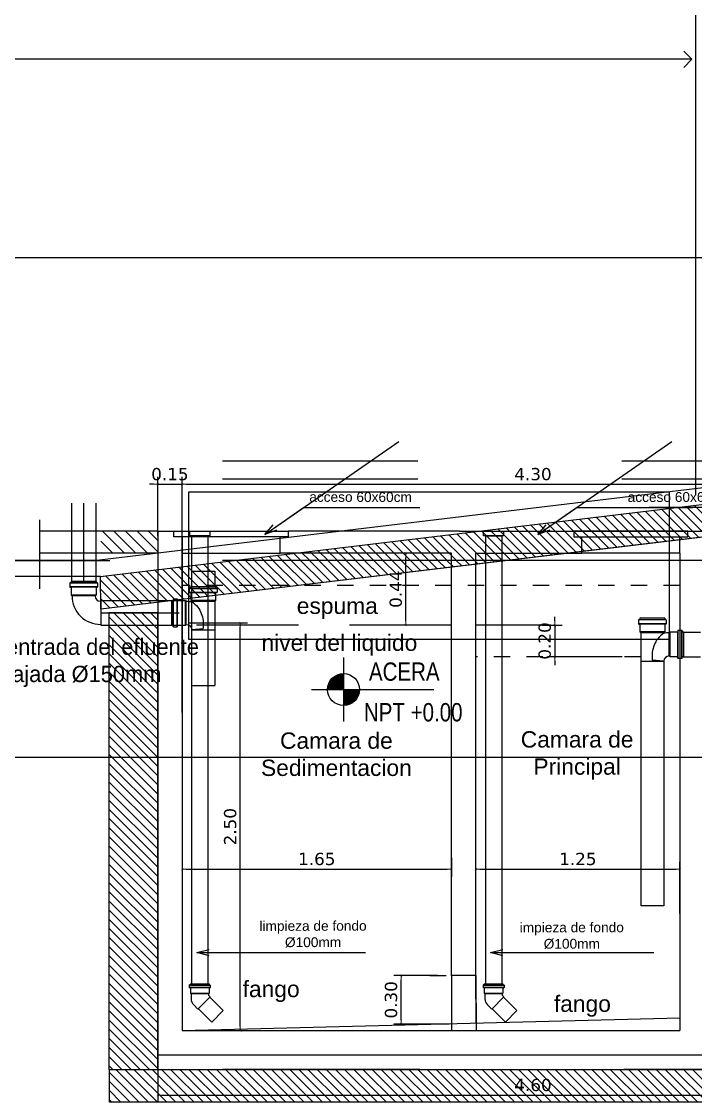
# Model space of a CAD drawing. Header units: metres. Extents: x 126 to 596, y -539 to -70.
# Drawn here: x 336.62 to 340.75, y -400.39 to -393.79 of the extents above; entities that cross this region are included whole.
import ezdxf
from ezdxf import colors
from ezdxf.entities.mleader import LeaderData, LeaderLine
from ezdxf.enums import TextEntityAlignment as Align
from ezdxf.math import Vec2, Vec3

# ---------------------------------------------------------------- set-up
doc = ezdxf.new("R2010")
doc.units = ezdxf.units.M
doc.header["$LTSCALE"] = 10
for name, pattern in [('CONTINUA', [0]), ('HIDDEN', [0.375, 0.25, -0.125]), ('HIDDEN2', [4.7625, 3.175, -1.5875])]:
    doc.linetypes.add(name, pattern=pattern)
for name, color, linetype in [('-SAN 01', 1, 'Continuous'), ('-SAN 02', 2, 'Continuous'), ('-SAN accesorios', 1, 'Continuous'), ('-SAN DC', 2, 'Continuous'), ('-SAN DC Accesorios', 1, 'Continuous'), ('-SAN DC caños', 10, 'Continuous'), ('-SAN DC Tx', 2, 'Continuous'), ('-SAN DP 2', 40, 'Continuous'), ('-SAN DP Accesorios', 1, 'Continuous'), ('-SAN DP Tx', 2, 'Continuous'), ('3', 3, 'Continuous'), ('A- Hatch Hormigon', 255, 'Continuous'), ('A-Pisos', 1, 'Continuous'), ('A-Referencias', 2, 'Continuous'), ('CT-75-NIVEL', 1, 'Continuous'), ('Dr Ejes en bloque', 4, 'Continuous'), ('Mamposteria', 6, 'Continuous'), ('PISO', 251, 'Continuous'), ('Proyeccion', 1, 'HIDDEN'), ('TigreCad', 2, 'Continuous')]:
    doc.layers.add(name, color=color, linetype=linetype)
doc.layers.add('-SAN AC acotar', color=1, linetype='CONTINUA', lineweight=5)
doc.styles.add('1-100', font='arial.ttf', dxfattribs={"height": 0.15})
doc.styles.add('Arial', font='arial.ttf')
doc.styles.add('ROMANS', font='arial.ttf', dxfattribs={"width": 1.02, "height": 1.2})
doc.styles.add('Verdana', font='verdana.ttf')
doc.dimstyles.new('ST-COTA-25', dxfattribs={"dimscale": 0.25, "dimtxt": 0.3, "dimasz": 0.1, "dimexe": 0.18, "dimexo": 0.0625, "dimgap": 0.09, "dimtad": 1, "dimzin": 1, "dimdsep": 46, "dimtxsty": 'Verdana', "dimblk1": 'COTA_N', "dimblk2": 'COTA_N', "dimsah": 1, "dimcen": 0.09, "dimclrd": 8, "dimclre": 8, "dimclrt": 7, "dimadec": 0, "dimazin": 0, "dimtfac": 1, "dimtix": 1, "dimtmove": 0, "dimatfit": 3, "dimldrblk": 'COTA_N', "dimfxl": 0.18, "dimtolj": 1, "dimtzin": 0, "dimarcsym": 0})
doc.dimstyles.get("Standard").update_dxf_attribs({"dimtxt": 0.2, "dimasz": 0.2, "dimexe": 0.18, "dimexo": 0.0625, "dimgap": 0.05, "dimtad": 1, "dimjust": 2, "dimzin": 0, "dimdsep": 46, "dimtxsty": 'Standard', "dimblk": 'OPEN90', "dimcen": 0.12, "dimse1": 1, "dimse2": 1, "dimsd1": 1, "dimadec": 0, "dimazin": 0, "dimtfac": 1, "dimtofl": 0, "dimtmove": 0, "dimatfit": 0, "dimldrblk": 'OPEN90', "dimfxl": 1, "dimtolj": 1, "dimtzin": 0, "dimarcsym": 0})

# ---------------------------------------------------------------- blocks, each defined once
blk = doc.blocks.new('niveles')
at = {"layer": 'PISO', "color": 41, "linetype": 'HIDDEN', "true_color": 0xf4ee51}
blk.add_line((572.152, -297.6036), (533.4553, -297.6036), dxfattribs=at)
at = {"layer": 'PISO', "linetype": 'HIDDEN'}
for p, q in [((572.152, -297.7136), (533.4553, -297.7136)), ((572.1651, -298.2136), (533.4553, -298.2136)), ((572.1651, -301.3336), (533.4553, -301.3336))]:
    blk.add_line(p, q, dxfattribs=at)
blk = doc.blocks.new('DDA')
at = {"layer": 'A- Hatch Hormigon', "transparency": 33554687}
h = blk.add_hatch(dxfattribs=at)
h.set_pattern_fill('ANSI31', color=256, scale=0.0125, angle=-90)
h.set_pattern_definition([(315, (0, 26.88116), (0.0280633004, 0.0280633004), [])])
h.paths.add_polyline_path([(339.585, -350.214), (337.9064, -350.214), (337.1002, -350.3106), (337.1017, -350.5119)])
h.paths.add_polyline_path([(341.2454, -350.0148), (341.2456, -349.8136), (337.9094, -350.2136), (339.588, -350.2136)])
at = {"color": 5}
for p, q in [((341.2454, -350.0148, -0.002), (337.1017, -350.5119, -0.35)), ((334.4756, -350.2137), (337.1565, -350.2137))]:
    blk.add_line(p, q, dxfattribs=at)
at = {"color": 1}
blk.add_lwpolyline([(340.7453, -346.4036), (340.7453, -349.8133)], dxfattribs=at)
at = {"color": 5}
blk.add_lwpolyline([(341.2456, -349.8133), (341.2454, -350.0148), (337.1017, -350.5119), (337.1002, -350.3106), (341.2456, -349.8136)], dxfattribs=at)
at = {"layer": '3'}
blk.add_line((341.2456, -349.7137), (337.0778, -350.2137, -0.35), dxfattribs=at)
blk = doc.blocks.new('NIVELpl')
for p, q in [((0, 0.2609), (0, -0.2609)), ((-0.2609, 0), (0.7379, 0))]:
    blk.add_line(p, q)
at = {"const_width": 0.1304}
for points in [[(0, 0.0652, 0.414214), (-0.0652, 0, 1)], [(0, -0.0652, 0.414214), (0.0652, 0, 1)]]:
    blk.add_lwpolyline(points, format="xyb", dxfattribs=at)
blk.add_circle((0, 0), 0.1304)
at = {"style": 'ROMANS', "width": 0.8}
for tag, p in [('NIVEL', (0.7241, 0.0719)), ('DESCR', (0.7241, -0.2604))]:
    blk.add_attdef(tag, text='', height=0.15, dxfattribs=at).set_placement(p, align=Align.RIGHT)
blk = doc.blocks.new('H')
at = {"layer": 'A- Hatch Hormigon', "transparency": 33554687}
h = blk.add_hatch(dxfattribs=at)
h.set_pattern_fill('ANSI31', color=1, scale=0.0125, angle=-90)
h.set_pattern_definition([(315, (-66.36805, 387.2899), (0.0280633004, 0.0280633004), [])])
h.paths.add_polyline_path([(270.8821, -10.126), (270.7821, -10.126), (270.7821, -12.9249), (271.0821, -12.9249), (271.0821, -10.126)])
h = blk.add_hatch(dxfattribs=at)
h.set_pattern_fill('ANSI31', color=1, scale=0.0125, angle=-90)
h.set_pattern_definition([(315, (-66.36805, 367.439185), (0.0280633004, 0.0280633004), [])])
h.paths.add_polyline_path([(271.0821, -12.9249), (270.7861, -12.9249), (270.7861, -13.1258), (271.0821, -13.1258)])
h.paths.add_polyline_path([(304.265, -12.9249), (271.0821, -12.9249), (271.0821, -13.1258), (276.4612, -13.1258), (276.4605, -15.9258), (286.4612, -15.9258), (286.4612, -13.1249), (304.265, -13.1249)])
h.paths.add_polyline_path([(280.7611, -12.9259), (281.3934, -12.9259), (281.3934, -12.9639), (280.7268, -12.9639), (280.7268, -12.9259)], flags=16)
h.paths.add_polyline_path([(276.6605, -13.1258), (281.3609, -13.1258), (281.3609, -15.7258), (276.6605, -15.7258)], flags=16)
h.paths.add_polyline_path([(281.5267, -12.9639), (281.5267, -12.9259), (282.1607, -12.9259), (282.1607, -12.9258), (282.1932, -12.9258), (282.1932, -12.9639)], flags=16)
h.paths.add_polyline_path([(281.5609, -13.1266), (286.2612, -13.1266), (286.2612, -15.7258), (281.5609, -15.7258)], flags=16)
h.paths.add_polyline_path([(277.8259, -14.7731), (280.531, -14.7731), (280.531, -13.9196), (277.8259, -13.9196)], flags=8)
at = {"color": 5}
for p, q in [((268.1089, -9.8052), (270.7321, -9.8023, 0)), ((270.7321, -9.9019, 0), (268.1347, -9.9019, 0))]:
    blk.add_line(p, q, dxfattribs=at)
at = {"color": 5, "elevation": 0}
blk.add_lwpolyline([(270.8821, -10.126), (270.7821, -10.126), (270.7821, -12.9249), (271.0821, -12.9249), (271.0821, -10.126), (270.8821, -10.126)], dxfattribs=at)
at = {"color": 5}
blk.add_lwpolyline([(270.7861, -12.9249), (304.265, -12.9249), (304.265, -13.1249), (286.4612, -13.1249), (286.4612, -15.9258), (276.4605, -15.9258), (276.4612, -13.1258), (270.7861, -13.1258), (270.7861, -12.9249)], dxfattribs=at)
at = {"layer": 'Proyeccion'}
blk.add_line((274.6786, -9.8052), (271.1724, -9.8052), dxfattribs=at)
blk = doc.blocks.new('_Open90')
at = {"color": 0, "linetype": 'ByBlock', "lineweight": -2}
for p, q in [((0, 0), (-1, 0)), ((-0.5, 0.5), (0, 0)), ((0, 0), (-0.5, -0.5))]:
    blk.add_line(p, q, dxfattribs=at)
blk = doc.blocks.new('COTA_N')
for p, q in [((-1, 0), (0, 0)), ((0, 0.5), (0, -0.5))]:
    blk.add_line(p, q)
at = {"color": 3, "const_width": 0.065}
blk.add_lwpolyline([(0.14, 0.14), (0.28, 0.28), (0, 0), (-0.14, -0.14), (-0.28, -0.28)], dxfattribs=at)
blk = doc.blocks.new('*D1063')
at = {"layer": '-SAN AC acotar', "color": 8, "lineweight": -2, "transparency": 16777216}
for p, q in [((460.4791, -10.2374), (460.4791, -10.4956)), ((462.129, -10.3816), (462.129, -10.4956)), ((460.5041, -10.4506), (462.104, -10.4506))]:
    blk.add_line(p, q, dxfattribs=at)
at = {"layer": 'Defpoints', "color": 0, "transparency": 16777216}
for p in [(460.4791, -10.2217), (462.129, -10.366), (462.129, -10.4506)]:
    blk.add_point(p, dxfattribs=at)
at = {"layer": '-SAN AC acotar', "color": 8, "lineweight": -2, "transparency": 16777216, "xscale": 0.025, "yscale": 0.025, "zscale": 0.025, "rotation": 180}
blk.add_blockref('COTA_N', (460.4791, -10.4506), dxfattribs=at)
at = {"layer": '-SAN AC acotar', "color": 8, "lineweight": -2, "transparency": 16777216, "xscale": 0.025, "yscale": 0.025, "zscale": 0.025}
blk.add_blockref('COTA_N', (462.129, -10.4506), dxfattribs=at)
at = {"layer": '-SAN AC acotar', "transparency": 16777216, "insert": (461.304, -10.3891), "char_height": 0.075, "attachment_point": 5, "style": 'Verdana'}
blk.add_mtext('\\A1;1.65', dxfattribs=at)
blk = doc.blocks.new('ter75p')
at = {"layer": '-SAN accesorios'}
for p, q in [((-45.5, 80.2), (-45.5, 67.8)), ((-44.5, 81.2), (-41.7, 81.2)), ((44.5, 80.2), (-44.5, 80.2)), ((40.7, 86), (-40.7, 86)), ((-40.7, 86), (-40.7, 82.2)), ((40.7, 81.2), (-40.7, 81.2)), ((40.7, 86), (40.7, 82.2)), ((44.5, 81.2), (41.7, 81.2)), ((45.5, 80.2), (45.5, 67.8)), ((44.5, 67.8), (-44.5, 67.8)), ((-44.5, 66.8), (-41.7, 66.8)), ((40.7, 66.8), (-40.7, 66.8)), ((-40.7, 65.8), (-40.7, 41.1)), ((40.7, 41.1), (-40.7, 41.1)), ((-40.7, 41.1), (-37.8, 38.2)), ((37.7, 38.2), (-37.8, 38.2)), ((-37.8, 38.2), (-37.8, -56)), ((40.7, 41.1), (37.7, 38.2)), ((37.7, 38.2), (37.7, 37)), ((40.7, 65.8), (40.7, 41.1)), ((44.5, 66.8), (41.7, 66.8)), ((58.1, 40.7), (55.2, 37.7)), ((55.2, -37.8), (55.2, 37.7)), ((58.1, -40.7), (58.1, 40.7)), ((82.7, 40.7), (58.1, 40.7)), ((83.7, 44.5), (83.7, 41.7)), ((83.7, -40.7), (83.7, 40.7)), ((97.2, 45.5), (84.7, 45.5)), ((84.7, -44.5), (84.7, 44.5)), ((97.2, -44.5), (97.2, 44.5)), ((98.2, 44.5), (98.2, 41.7)), ((98.2, -40.7), (98.2, 40.7)), ((103, 40.7), (99.2, 40.7)), ((103, -40.7), (103, 40.7)), ((0, -25.4), (0, -51.8)), ((37.7, -56), (-37.8, -56)), ((37.7, -54.8), (0, -51.8)), ((37.7, -54.8), (37.7, -56)), ((55.2, -37.8), (54.8, -37.8)), ((58.1, -40.7), (55.2, -37.8)), ((82.7, -40.7), (58.1, -40.7)), ((83.7, -44.5), (83.7, -41.7)), ((97.2, -45.5), (84.7, -45.5)), ((98.2, -44.5), (98.2, -41.7)), ((103, -40.7), (99.2, -40.7))]:
    blk.add_line(p, q, dxfattribs=at)
blk.add_lwpolyline([(37.7, 37, 0.083738), (17.7, 18.7, 0.124028), (0, -25.4)], format="xyb", dxfattribs=at)
for centre, radius, start, end in [((-44.5, 80.2), 1, 90, 180), ((-41.7, 82.2), 1, 270, 0), ((41.7, 82.2), 1, 180, 270), ((44.5, 80.2), 1, 0, 90), ((-44.5, 67.8), 1, 180, 270), ((-41.7, 65.8), 1, 0, 90), ((55.2, -164.9), 202.7, 90, 94.9334), ((41.7, 65.8), 1, 90, 180), ((44.5, 67.8), 1, 270, 0), ((82.7, 41.7), 1, 270, 0), ((84.7, 44.5), 1, 90, 180), ((97.2, 44.5), 1, 0, 90), ((99.2, 41.7), 1, 180, 270), ((54.8, -54.8), 17, 90, 180), ((82.7, -41.7), 1, 0, 90), ((84.7, -44.5), 1, 180, 270), ((97.2, -44.5), 1, 270, 0), ((99.2, -41.7), 1, 90, 180)]:
    blk.add_arc(centre, radius, start, end, dxfattribs=at)
blk = doc.blocks.new('*D1064')
at = {"layer": '-SAN AC acotar', "color": 8, "lineweight": -2, "transparency": 16777216}
for p, q in [((460.3291, -11.5212), (460.3291, -11.8813)), ((464.9291, -11.6056), (464.9291, -11.8813)), ((460.3541, -11.8363), (464.9041, -11.8363))]:
    blk.add_line(p, q, dxfattribs=at)
at = {"layer": 'Defpoints', "color": 0, "transparency": 16777216}
for p in [(460.3291, -11.5056), (464.9291, -11.59), (464.9291, -11.8363)]:
    blk.add_point(p, dxfattribs=at)
at = {"layer": '-SAN AC acotar', "color": 8, "lineweight": -2, "transparency": 16777216, "xscale": 0.025, "yscale": 0.025, "zscale": 0.025, "rotation": 180}
blk.add_blockref('COTA_N', (460.3291, -11.8363), dxfattribs=at)
at = {"layer": '-SAN AC acotar', "color": 8, "lineweight": -2, "transparency": 16777216, "xscale": 0.025, "yscale": 0.025, "zscale": 0.025}
blk.add_blockref('COTA_N', (464.9291, -11.8363), dxfattribs=at)
at = {"layer": '-SAN AC acotar', "transparency": 16777216, "insert": (462.6291, -11.7748), "char_height": 0.075, "attachment_point": 5, "style": 'Verdana'}
blk.add_mtext('\\A1;4.60', dxfattribs=at)
blk = doc.blocks.new('*D1065')
at = {"layer": '-SAN AC acotar', "color": 8, "lineweight": -2, "transparency": 16777216}
for p, q in [((460.521, -8.9412), (460.8803, -8.9412)), ((460.8353, -11.415), (460.8353, -8.9662)), ((460.6383, -11.44), (460.8803, -11.44))]:
    blk.add_line(p, q, dxfattribs=at)
at = {"layer": 'Defpoints', "color": 0, "transparency": 16777216}
for p in [(460.5054, -8.9412), (460.8353, -8.9412), (460.6227, -11.44)]:
    blk.add_point(p, dxfattribs=at)
at = {"layer": '-SAN AC acotar', "color": 8, "lineweight": -2, "transparency": 16777216, "xscale": 0.025, "yscale": 0.025, "zscale": 0.025}
for p, rotation in [((460.8353, -8.9412), 90), ((460.8353, -11.44), 270)]:
    blk.add_blockref('COTA_N', p, dxfattribs=dict(at, rotation=rotation))
at = {"layer": '-SAN AC acotar', "transparency": 16777216, "insert": (460.7737, -10.1906), "char_height": 0.075, "attachment_point": 5, "rotation": 90, "style": 'Verdana'}
blk.add_mtext('\\A1;2.50', dxfattribs=at)
blk = doc.blocks.new('*D1067')
at = {"layer": '-SAN AC acotar', "color": 8, "lineweight": -2, "transparency": 16777216}
for p, q in [((462.2791, -10.682), (462.2791, -10.4056)), ((463.5291, -10.722), (463.5291, -10.4056)), ((462.3041, -10.4506), (463.5041, -10.4506))]:
    blk.add_line(p, q, dxfattribs=at)
at = {"layer": 'Defpoints', "color": 0, "transparency": 16777216}
for p in [(463.5291, -10.4506), (462.2791, -10.6976), (463.5291, -10.7376)]:
    blk.add_point(p, dxfattribs=at)
at = {"layer": '-SAN AC acotar', "color": 8, "lineweight": -2, "transparency": 16777216, "xscale": 0.025, "yscale": 0.025, "zscale": 0.025, "rotation": 180}
blk.add_blockref('COTA_N', (462.2791, -10.4506), dxfattribs=at)
at = {"layer": '-SAN AC acotar', "color": 8, "lineweight": -2, "transparency": 16777216, "xscale": 0.025, "yscale": 0.025, "zscale": 0.025}
blk.add_blockref('COTA_N', (463.5291, -10.4506), dxfattribs=at)
at = {"layer": '-SAN AC acotar', "transparency": 16777216, "insert": (462.9041, -10.389), "char_height": 0.075, "attachment_point": 5, "style": 'Verdana'}
blk.add_mtext('\\A1;1.25', dxfattribs=at)
blk = doc.blocks.new('*D1068')
at = {"layer": '-SAN AC acotar', "color": 8, "lineweight": -2, "transparency": 16777216}
for p, q in [((462.0279, -8.5143), (461.8049, -8.5143)), ((461.8499, -8.9295), (461.8499, -8.5393)), ((461.8672, -8.9545), (461.8049, -8.9545))]:
    blk.add_line(p, q, dxfattribs=at)
at = {"layer": 'Defpoints', "color": 0, "transparency": 16777216}
for p in [(461.8499, -8.5143), (462.0436, -8.5143), (461.8828, -8.9545)]:
    blk.add_point(p, dxfattribs=at)
at = {"layer": '-SAN AC acotar', "color": 8, "lineweight": -2, "transparency": 16777216, "xscale": 0.025, "yscale": 0.025, "zscale": 0.025}
for p, rotation in [((461.8499, -8.5143), 90), ((461.8499, -8.9545), 270)]:
    blk.add_blockref('COTA_N', p, dxfattribs=dict(at, rotation=rotation))
at = {"layer": '-SAN AC acotar', "transparency": 16777216, "insert": (461.7883, -8.7344), "char_height": 0.075, "attachment_point": 5, "rotation": 90, "style": 'Verdana'}
blk.add_mtext('\\A1;0.44', dxfattribs=at)
blk = doc.blocks.new('*D1069')
at = {"layer": '-SAN AC acotar', "color": 8, "lineweight": -2, "transparency": 16777216}
for p, q in [((462.0443, -11.1037), (461.7759, -11.1037)), ((461.8209, -11.3759), (461.8209, -11.1287)), ((462.1145, -11.4009), (461.7759, -11.4009))]:
    blk.add_line(p, q, dxfattribs=at)
at = {"layer": 'Defpoints', "color": 0, "transparency": 16777216}
for p in [(461.8209, -11.1037), (462.0599, -11.1037), (462.1302, -11.4009)]:
    blk.add_point(p, dxfattribs=at)
at = {"layer": '-SAN AC acotar', "color": 8, "lineweight": -2, "transparency": 16777216, "xscale": 0.025, "yscale": 0.025, "zscale": 0.025}
for p, rotation in [((461.8209, -11.1037), 90), ((461.8209, -11.4009), 270)]:
    blk.add_blockref('COTA_N', p, dxfattribs=dict(at, rotation=rotation))
at = {"layer": '-SAN AC acotar', "transparency": 16777216, "insert": (461.7594, -11.2523), "char_height": 0.075, "attachment_point": 5, "rotation": 90, "style": 'Verdana'}
blk.add_mtext('\\A1;0.30', dxfattribs=at)
blk = doc.blocks.new('*D1071')
at = {"layer": '-SAN AC acotar', "color": 8, "lineweight": -2, "transparency": 16777216}
for p, q in [((460.4791, -9.4897), (460.4791, -8.0462)), ((464.7791, -8.4987), (464.7791, -8.0462)), ((460.5041, -8.0912), (464.7541, -8.0912))]:
    blk.add_line(p, q, dxfattribs=at)
at = {"layer": 'Defpoints', "color": 0, "transparency": 16777216}
for p in [(464.7791, -8.0912), (464.7791, -8.5143), (460.4791, -9.5053)]:
    blk.add_point(p, dxfattribs=at)
at = {"layer": '-SAN AC acotar', "color": 8, "lineweight": -2, "transparency": 16777216, "xscale": 0.025, "yscale": 0.025, "zscale": 0.025, "rotation": 180}
blk.add_blockref('COTA_N', (460.4791, -8.0912), dxfattribs=at)
at = {"layer": '-SAN AC acotar', "color": 8, "lineweight": -2, "transparency": 16777216, "xscale": 0.025, "yscale": 0.025, "zscale": 0.025}
blk.add_blockref('COTA_N', (464.7791, -8.0912), dxfattribs=at)
at = {"layer": '-SAN AC acotar', "transparency": 16777216, "insert": (462.6291, -8.0296), "char_height": 0.075, "attachment_point": 5, "style": 'Verdana'}
blk.add_mtext('\\A1;4.30', dxfattribs=at)
blk = doc.blocks.new('*D1072')
at = {"layer": '-SAN AC acotar', "color": 8, "lineweight": -2, "transparency": 16777216}
for p, q in [((462.7628, -8.9295), (462.7628, -8.9045)), ((462.6862, -8.9545), (462.8078, -8.9545)), ((462.7628, -8.9545), (462.7628, -9.1495)), ((463.1764, -9.1495), (462.7178, -9.1495)), ((462.7628, -9.1745), (462.7628, -9.1995))]:
    blk.add_line(p, q, dxfattribs=at)
at = {"layer": 'Defpoints', "color": 0, "transparency": 16777216}
for p in [(462.6705, -8.9545), (462.7628, -9.1495), (463.192, -9.1495)]:
    blk.add_point(p, dxfattribs=at)
at = {"layer": '-SAN AC acotar', "color": 8, "lineweight": -2, "transparency": 16777216, "xscale": 0.025, "yscale": 0.025, "zscale": 0.025}
for p, rotation in [((462.7628, -8.9545), 270), ((462.7628, -9.1495), 90)]:
    blk.add_blockref('COTA_N', p, dxfattribs=dict(at, rotation=rotation))
at = {"layer": '-SAN AC acotar', "transparency": 16777216, "insert": (462.7013, -9.052), "char_height": 0.075, "attachment_point": 5, "rotation": 90, "style": 'Verdana'}
blk.add_mtext('\\A1;0.20', dxfattribs=at)
blk = doc.blocks.new('j4r75p')
at = {"layer": '-SAN DC Accesorios'}
for p, q in [((-26.7, 26.7), (-45.4, 8)), ((-45.4, 8), (8, -45.4)), ((21.1, 37.7), (0, 37.7)), ((21.1, 37.7), (24.3, 40.9)), ((21.1, -37.8), (21.1, 37.7)), ((24.3, 40.9), (24.3, -41)), ((46.3, 40.9), (24.3, 40.9)), ((47.2, -41), (47.2, 40.9)), ((47.3, 41.9), (47.5, 44.8)), ((59.3, 45.7), (48.5, 45.7)), ((48.5, -44.7), (48.5, 44.7)), ((59.3, 44.7), (59.3, -44.7)), ((60.5, 41.6), (60.3, 44.8)), ((60.6, 40.7), (60.6, -40.7)), ((65.5, 40.7), (61.5, 40.7)), ((65.5, 40.7), (65.5, -40.7)), ((15.6, -37.8), (8, -45.4)), ((21.1, -37.8), (15.6, -37.8)), ((21.1, -37.8), (24.3, -41)), ((46.3, -41), (24.3, -41)), ((47.3, -41.9), (47.5, -44.8)), ((59.3, -45.7), (48.5, -45.7)), ((60.5, -41.6), (60.3, -44.8)), ((65.5, -40.7), (61.5, -40.7))]:
    blk.add_line(p, q, dxfattribs=at)
for centre, radius, start, end in [((0, 0), 37.7, 90, 135), ((46.3, 42), 1, 270, 355), ((48.5, 44.7), 1, 90, 175), ((59.3, 44.7), 1, 5, 90), ((61.5, 41.7), 1, 185, 270), ((46.3, -41.9), 1, 5, 90), ((48.5, -44.7), 1, 185, 270), ((59.3, -44.7), 1, 270, 355), ((61.5, -41.7), 1, 90, 175)]:
    blk.add_arc(centre, radius, start, end, dxfattribs=at)
blk = doc.blocks.new('*D1074')
at = {"layer": '-SAN AC acotar', "color": 8, "lineweight": -2, "transparency": 16777216}
for p, q in [((460.3291, -8.4084), (460.3291, -8.0462)), ((460.4791, -8.427), (460.4791, -8.0462)), ((460.3041, -8.0912), (460.2791, -8.0912)), ((460.3291, -8.0912), (460.4791, -8.0912)), ((460.5041, -8.0912), (460.5291, -8.0912))]:
    blk.add_line(p, q, dxfattribs=at)
at = {"layer": 'Defpoints', "color": 0, "transparency": 16777216}
for p in [(460.4791, -8.0912), (460.3291, -8.424), (460.4791, -8.4426)]:
    blk.add_point(p, dxfattribs=at)
at = {"layer": '-SAN AC acotar', "color": 8, "lineweight": -2, "transparency": 16777216, "xscale": 0.025, "yscale": 0.025, "zscale": 0.025}
blk.add_blockref('COTA_N', (460.3291, -8.0912), dxfattribs=at)
at = {"layer": '-SAN AC acotar', "color": 8, "lineweight": -2, "transparency": 16777216, "xscale": 0.025, "yscale": 0.025, "zscale": 0.025, "rotation": 180}
blk.add_blockref('COTA_N', (460.4791, -8.0912), dxfattribs=at)
at = {"layer": '-SAN AC acotar', "transparency": 16777216, "insert": (460.4041, -8.0296), "char_height": 0.075, "attachment_point": 5, "style": 'Verdana'}
blk.add_mtext('\\A1;0.15', dxfattribs=at)
blk = doc.blocks.new('RGREEHG')
at = {"layer": '-SAN accesorios'}
for p, q in [((490.6945, 143.5287), (490.6945, 143.5053)), ((490.6964, 143.5306), (490.7016, 143.5306)), ((490.8629, 143.5287), (490.6964, 143.5287)), ((490.8629, 143.5053), (490.6964, 143.5053)), ((490.6964, 143.5034), (490.7016, 143.5034)), ((490.8558, 143.5395), (490.7035, 143.5395)), ((490.7035, 143.5395), (490.7035, 143.5324)), ((490.8558, 143.5306), (490.7035, 143.5306)), ((490.8558, 143.5034), (490.7035, 143.5034)), ((490.7035, 143.5016), (490.7035, 143.4555)), ((490.8558, 143.5395), (490.8558, 143.5324)), ((490.8558, 143.5016), (490.8558, 143.4555)), ((490.8629, 143.5306), (490.8577, 143.5306)), ((490.8629, 143.5034), (490.8577, 143.5034)), ((490.8648, 143.5287), (490.8648, 143.5053)), ((490.7035, 143.4555), (490.709, 143.45)), ((490.8558, 143.4555), (490.7035, 143.4555)), ((490.8503, 143.45), (490.709, 143.45)), ((490.8558, 143.4555), (490.8503, 143.45)), ((490.8503, 143.45), (490.8503, 143.4492)), ((490.8821, 143.4174), (490.8844, 143.4174)), ((490.8844, 143.4174), (490.8844, 143.2761))]:
    blk.add_line(p, q, dxfattribs=at)
for centre, radius, start, end in [((490.6964, 143.5287), 0.00187, 90, 180), ((490.6964, 143.5053), 0.00187, 180, 270), ((490.7016, 143.5324), 0.00187, 270, 0), ((490.7016, 143.5016), 0.00187, 0, 90), ((490.8577, 143.5324), 0.00187, 180, 270), ((490.8577, 143.5016), 0.00187, 90, 180), ((490.8629, 143.5287), 0.00187, 0, 90), ((490.8629, 143.5053), 0.00187, 270, 0), ((490.8821, 143.4492), 0.1731, 179.73265, 270.77428), ((490.8821, 143.4492), 0.0318, 180, 270)]:
    blk.add_arc(centre, radius, start, end, dxfattribs=at)
blk = doc.blocks.new('CAMARA SEPTICA 100')
at = {"layer": '-SAN DP Accesorios'}
h = blk.add_hatch(dxfattribs=at)
h.set_pattern_fill('_USER', color=256, scale=0.05, angle=135, style=0, pattern_type=0)
h.set_pattern_definition([(135, (-1725.81955, -2063.5479), (-0.0353553391, -0.0353553391), [])])
h.paths.add_polyline_path([(460.3291, -8.3793), (459.98, -8.3793), (459.98, -8.5143), (460.3291, -8.5143)])
at = {"layer": '-SAN 01'}
for p, q in [((459.8752, -8.2063), (459.8752, -8.6867)), ((460.5373, -8.4069), (460.5373, -11.1532)), ((460.6373, -8.4069), (460.6373, -11.1532)), ((462.3374, -8.4069), (462.3374, -11.1532)), ((462.4374, -8.4069), (462.4374, -11.1532)), ((459.98, -8.8795), (460.4605, -8.8795)), ((462.1291, -11.1037), (462.1302, -11.4438)), ((462.1291, -11.1037), (462.1302, -11.4438)), ((462.2802, -11.3957), (462.2791, -11.1037)), ((462.2791, -11.1037), (462.2802, -11.4404)), ((460.4791, -11.44), (463.5291, -11.3625))]:
    blk.add_line(p, q, dxfattribs=at)
at = {"layer": '-SAN 01', "linetype": 'HIDDEN', "ltscale": 0.02}
for p, q in [((463.5291, -8.7122), (460.4791, -8.7122)), ((463.2896, -9.1495), (462.2791, -9.1495)), ((461.9975, -11.1037), (462.1291, -11.1037))]:
    blk.add_line(p, q, dxfattribs=at)
at = {"layer": '-SAN 01', "linetype": 'HIDDEN', "ltscale": 0.25}
for p, q in [((462.1291, -8.9545), (460.4605, -8.9545)), ((462.7378, -8.9545), (462.2791, -8.9545))]:
    blk.add_line(p, q, dxfattribs=at)
at = {"layer": '-SAN 02', "linetype": 'HIDDEN', "ltscale": 0.5}
for p, q in [((459.8002, -8.2063), (459.8002, -8.6867)), ((459.9502, -8.2063), (459.9502, -8.6867)), ((459.98, -8.8045), (460.4605, -8.8045)), ((459.98, -8.9545), (460.4605, -8.9545))]:
    blk.add_line(p, q, dxfattribs=at)
at = {"layer": '-SAN 02'}
for p, q in [((460.4791, -8.4143), (460.4791, -11.44)), ((461.079, -8.5143), (461.079, -8.4143)), ((462.9291, -8.5143), (462.9291, -8.4143)), ((462.2791, -8.5143), (462.9291, -8.5143)), ((463.5291, -8.5143), (463.5291, -11.44)), ((460.5373, -8.6247), (460.5373, -8.7186)), ((460.5373, -8.6247), (460.6786, -8.6247)), ((460.6786, -8.6247), (460.6786, -8.7186)), ((460.5373, -8.9842), (460.5373, -9.3254)), ((460.6786, -8.9842), (460.6786, -9.3254)), ((463.553, -8.9972), (463.6551, -8.9972)), ((463.5495, -9.1495), (463.6551, -9.1495)), ((463.2896, -9.1781), (463.2896, -10.6764)), ((463.4309, -9.1781), (463.4309, -10.6764)), ((460.5373, -9.3254), (460.6786, -9.3254)), ((463.4309, -10.6764), (463.2896, -10.6764)), ((462.2791, -11.1037), (462.1291, -11.1037)), ((460.4791, -11.44), (463.5291, -11.44))]:
    blk.add_line(p, q, dxfattribs=at)
for points in [[(461.129, -8.4143), (460.429, -8.4143), (460.429, -8.3793), (461.129, -8.3793)], [(462.8791, -8.4143), (463.5791, -8.4143), (463.5791, -8.3793), (462.8791, -8.3793)]]:
    blk.add_lwpolyline(points, close=True, dxfattribs=at)
for points in [[(462.1291, -11.1037), (462.1291, -8.5143), (461.079, -8.5143)], [(462.2791, -11.1037), (462.2791, -8.5143)]]:
    blk.add_lwpolyline(points, dxfattribs=at)
at = {"layer": '-SAN DC'}
for p, q in [((460.3291, -8.3793), (460.3291, -11.59)), ((460.3291, -8.3793), (460.429, -8.3793)), ((462.1791, -8.3793), (461.129, -8.3793)), ((460.3291, -11.59), (464.9291, -11.59))]:
    blk.add_line(p, q, dxfattribs=at)
for points in [[(460.5261, -8.3793), (460.6482, -8.3793), (460.6482, -8.4069), (460.5261, -8.4069)], [(462.3268, -8.3793), (462.449, -8.3793), (462.449, -8.4069), (462.3268, -8.4069)]]:
    blk.add_lwpolyline(points, close=True, dxfattribs=at)
for points in [[(462.1791, -8.3793), (463.5291, -8.3793)], [(463.4291, -8.3793), (464.2791, -8.3793)]]:
    blk.add_lwpolyline(points, dxfattribs=at)
at = {"layer": '-SAN DC Accesorios'}
blk.add_line((459.6048, -8.3086), (459.6048, -8.7315), dxfattribs=at)
for points in [[(460.479, -8.5143), (461.079, -8.5143)], [(463.5291, -8.5143), (462.9291, -8.5143)]]:
    blk.add_lwpolyline(points, dxfattribs=at)
at = {"layer": '-SAN DC caños', "linetype": 'HIDDEN2'}
for p, q in [((460.731, -11.3178), (460.6493, -11.2361)), ((462.5311, -11.3178), (462.4494, -11.2361)), ((460.6603, -11.3885), (460.5786, -11.3068)), ((460.731, -11.3178), (460.6603, -11.3885)), ((462.4604, -11.3885), (462.3787, -11.3068)), ((462.5311, -11.3178), (462.4604, -11.3885))]:
    blk.add_line(p, q, dxfattribs=at)
at = {"layer": '-SAN DC Tx'}
blk.add_line((463.5291, -8.5143), (463.5291, -8.4143), dxfattribs=at)
at = {"layer": '-SAN DP 2'}
for p, q in [((460.3291, -8.3793), (459.6048, -8.3793)), ((460.3291, -8.5143), (459.6048, -8.5143))]:
    blk.add_line(p, q, dxfattribs=at)
at = {"color": 1}
for p, q in [((460.5373, -8.4069), (460.6373, -8.4069)), ((462.3374, -8.4069), (462.4374, -8.4069))]:
    blk.add_line(p, q, dxfattribs=at)
at = {"layer": '-SAN 01', "yscale": 0.001870960848464165}
for p, xscale, zscale in [((460.6079, -8.8795), -0.001870960848464165, 0.001870960848965418), ((463.3603, -9.0733), 0.001870960848464165, 0.001870960848464165)]:
    blk.add_blockref('ter75p', p, dxfattribs=dict(at, xscale=xscale, zscale=zscale))
at = {"layer": 'Mamposteria'}
blk.add_blockref('RGREEHG', (-30.9044, -152.2262), dxfattribs=at)
at = {"layer": 'TigreCad', "xscale": 0.001407143712867764, "yscale": 0.001407143712867764, "zscale": 0.001407143712867764, "rotation": 90}
for p in [(460.5873, -11.2454), (462.3874, -11.2454)]:
    blk.add_blockref('j4r75p', p, dxfattribs=at)
at = {"layer": '-SAN DC Tx', "char_height": 0.06, "width": 1.369063, "attachment_point": 8, "style": 'Arial'}
for s, insert, rotation in [('\\A1;acceso 60x60cm', (461.5724, -8.2001), 359.87453), ('\\A1;acceso 60x60cm', (463.5239, -8.2001), 0.12547), ('\\A1;limpieza de fondo\\P%%C100mm', (461.2815, -10.9311), 0.12547), ('\\A1;impieza de fondo\\P%%C100mm', (462.8672, -10.9405), 0.12547)]:
    blk.add_mtext(s, dxfattribs=dict(at, insert=insert, rotation=rotation))
at = {"layer": '-SAN DC Tx', "char_height": 0.1, "width": 1.575827, "style": 'Arial'}
for s, insert, attachment_point in [('espuma', (461.1814, -8.7862), 1), ('nivel del liquido', (460.9651, -9.0127), 1), ('\\A1;Camara de\\PSedimentacion', (461.4243, -9.6129), 2), ('\\A1;Camara de\\PPrincipal', (462.8996, -9.6053), 2), ('fango', (461.0244, -11.1358), 2), ('fango', (462.9318, -11.226), 2)]:
    blk.add_mtext(s, dxfattribs=dict(at, insert=insert, attachment_point=attachment_point))
at = {"layer": '-SAN DC Tx', "insert": (458.8499, -9.0374), "char_height": 0.1, "attachment_point": 1, "style": 'Arial'}
blk.add_mtext_dynamic_manual_height_columns('\\A1;{\\fCentury Gothic|b0|i0|c0|p34;Nivel del entrada del efluente caño de bajada %%C150mm}', width=1.890151, gutter_width=12.5, heights=[0], dxfattribs=at)
at = {"layer": '-SAN AC acotar'}
for base, p1, p2, picture, middle in [((460.4791, -8.0912), (460.3291, -8.424), (460.4791, -8.4426), '*D1074', (460.4041, -8.0296)), ((464.7791, -8.0912), (460.4791, -9.5053), (464.7791, -8.5143), '*D1071', (462.6291, -8.0296)), ((462.129, -10.4506), (460.4791, -10.2217), (462.129, -10.366), '*D1063', (461.304, -10.3891)), ((463.5291, -10.4506), (462.2791, -10.6976), (463.5291, -10.7376), '*D1067', (462.9041, -10.389)), ((464.9291, -11.8363), (460.3291, -11.5056), (464.9291, -11.59), '*D1064', (462.6291, -11.7748))]:
    dim = blk.add_linear_dim(base=base, p1=p1, p2=p2, dimstyle='ST-COTA-25', dxfattribs=at)
    dim.commit()
    dim.dimension.update_dxf_attribs({"geometry": picture, "text_midpoint": middle})
for base, p1, p2, picture, middle in [((461.8499, -8.5143), (461.8828, -8.9545), (462.0436, -8.5143), '*D1068', (461.7883, -8.7344)), ((462.7628333127, -9.1494550102), (462.6705445806, -8.9544550102), (463.1920222907, -9.1494550102), '*D1072', (462.701271862, -9.0519550102)), ((460.8353, -8.9412), (460.6227, -11.44), (460.5054, -8.9412), '*D1065', (460.7737, -10.1906)), ((461.8209, -11.1037), (462.1302, -11.4009), (462.0599, -11.1037), '*D1069', (461.7594, -11.2523))]:
    dim = blk.add_linear_dim(base=base, p1=p1, p2=p2, angle=90, dimstyle='ST-COTA-25', dxfattribs=at)
    dim.commit()
    dim.dimension.update_dxf_attribs({"geometry": picture, "text_midpoint": middle})
at = {"layer": '-SAN DP Tx'}
for points in [[(460.9854, -8.3991), (461.2219, -8.2346), (461.9349, -8.2346)], [(462.6596, -8.3991), (462.8961, -8.2346), (463.6091, -8.2346)], [(463.7896, -8.3991), (464.0532, -8.2346), (463.3402, -8.2346)], [(460.5688, -10.9621), (460.7357, -10.9621), (461.6033, -10.9621)], [(462.3689, -10.9621), (462.5358, -10.9621), (463.186, -10.9621)]]:
    blk.add_leader(points, dimstyle='Standard', override={"dimscale": 0.5, "dimtxt": 0.2, "dimasz": 0.15, "dimexe": 0, "dimexo": 0, "dimgap": 0.1, "dimtih": 0, "dimtoh": 0, "dimcen": 0.1, "dimse1": 1, "dimse2": 1, "dimclrd": 2, "dimclre": 256, "dimtix": 1, "dimtofl": 1, "dimtmove": 2, "dimldrblk": 'Open30'}, dxfattribs=at)

msp = doc.modelspace()

# ---------------------------------------------------------------- linework, layer by layer
at = {"layer": 'A-Pisos'}
msp.add_lwpolyline([(337.6417, -396.6731), (340.5852, -396.6731), (340.5852, -397.5791), (337.6417, -397.5791)], close=True, dxfattribs=at)

# ---------------------------------------------------------------- block references
at = {"layer": '-SAN DP Accesorios'}
msp.add_blockref('CAMARA SEPTICA 100', (-122.8789, -388.5355, 0), dxfattribs=at)
for name, p in [('DDA', (0, -46.8812, 0)), ('H', (66.368, -387.2899, 0))]:
    msp.add_blockref(name, p)
at = {"layer": 'CT-75-NIVEL'}
ref = msp.add_blockref('NIVELpl', (338.5893, -397.8854, 0), dxfattribs=dict(at, xscale=0.75, yscale=0.75, zscale=0.75))
ref.add_attrib('NIVEL', 'ACERA', (338.7449, -397.8315, 0), dxfattribs={"layer": '0', "height": 0.1125, "style": 'ROMANS', "width": 0.8})
ref.add_attrib('DESCR', 'NPT +0.00', dxfattribs={"layer": '0', "height": 0.1125, "style": 'ROMANS', "width": 0.8}).set_placement((339.3184, -398.0807, 0), align=Align.RIGHT)
at = {"layer": 'Dr Ejes en bloque'}
msp.add_blockref('niveles', (-195.608, -98.8812, 0), dxfattribs=at)

# ---------------------------------------------------------------- leaders
at = {"layer": 'A-Referencias', "linetype": 'Continuous', "ltscale": 0.5}
ml = msp.add_multileader_mtext('Standard', dxfattribs=at)
ml.set_content('PORTON BASCULANTE METALICO \\PTERMINACION BASE ANTIOXIDA + GRAFITO OSCURO MATE', color=3, style='1-100')
ml.set_leader_properties(color=1)
ml.set_arrow_properties(name='OPEN90')
ml.build(insert=Vec2(0, 0))
ml.multileader.update_dxf_attribs({"text_left_attachment_type": 2, "text_right_attachment_type": 2, "dogleg_length": 0.05, "arrow_head_size": 0.1})
ctx = ml.context
ctx.base_point, ctx.char_height, ctx.arrow_head_size, ctx.landing_gap_size, ctx.plane_origin = Vec3(330.0194, -394.0204, 0), 0.15, 0.1, 0.025, Vec3(338.642, -394.0204, 0)
ctx.left_attachment, ctx.right_attachment, ctx.text_align_type = 2, 2, 2
notes = []
notes.append((ctx, [(0, (1, 1, 0), (336.1634, -394.0204, 0), (-1, 0), 0.05, [(0, [(340.7242, -394.0204, 0)], 0, [])])]))
ctx.mtext.insert, ctx.mtext.alignment, ctx.mtext.flow_direction = Vec3(336.0884, -393.8164, 0), 3, 5
ml = msp.add_multileader_mtext('Standard', dxfattribs=at)
ml.set_content('MURO CIERRE  DE ESTACIONAMIENTO LADO RAMPA\\PDE LADRILLOS HUECOS + REVOCADO A AMBOS LADOS\\P\\pxi-3,l4,t4;+^ITEXTURADO COLOR A DEFINIR.\\P+^I', color=3, style='1-100')
ml.set_leader_properties(color=1)
ml.set_arrow_properties(name='OPEN90')
ml.build(insert=Vec2(0, 0))
ml.multileader.update_dxf_attribs({"text_left_attachment_type": 2, "text_right_attachment_type": 2, "dogleg_length": 0.05, "arrow_head_size": 0.1})
ctx = ml.context
ctx.base_point, ctx.char_height, ctx.arrow_head_size, ctx.landing_gap_size, ctx.plane_origin = Vec3(330.3963, -395.2394, 0), 0.15, 0.1, 0.025, Vec3(338.642, -395.2394, 0)
ctx.left_attachment, ctx.right_attachment, ctx.text_align_type = 2, 2, 2
notes.append((ctx, [(0, (1, 1, 0), (343.3121, -395.2394, 0), (-1, 0), 7.216, [(0, [(343.3121, -395.5678, 0)], 0, [])])]))
ctx.mtext.insert, ctx.mtext.width, ctx.mtext.alignment, ctx.mtext.flow_direction = Vec3(336.0711, -394.7854, 0), 7.574949, 3, 5
ml = msp.add_multileader_mtext('Standard', dxfattribs=at)
ml.set_content('PISO DE ESTACIONAMIENTO EN HoAo\\PTERMINACIÓN DE PISO LLANEADO MECÁNICO\\PCON PAVIDUR', color=3, style='1-100')
ml.set_leader_properties(color=1)
ml.set_arrow_properties(name='OPEN90')
ml.build(insert=Vec2(0, 0))
ml.multileader.update_dxf_attribs({"text_left_attachment_type": 2, "text_right_attachment_type": 2, "dogleg_length": 0.05, "arrow_head_size": 0.1})
ctx = ml.context
ctx.base_point, ctx.char_height, ctx.arrow_head_size, ctx.landing_gap_size, ctx.plane_origin = Vec3(331.3388, -398.3015, 0), 0.15, 0.1, 0.025, Vec3(338.7745, -398.3015, 0)
ctx.left_attachment, ctx.right_attachment, ctx.text_align_type = 2, 2, 2
notes.append((ctx, [(0, (1, 1, 0), (349.6648, -398.3015, 0), (-1, 0), 13.5514, [(0, [(349.6648, -400.365, 0)], 0, [])])]))
ctx.mtext.insert, ctx.mtext.width, ctx.mtext.alignment, ctx.mtext.flow_direction = Vec3(336.0884, -397.9536, 0), 4.724591, 3, 5
for ctx, leaders in notes:
    for number, flags, end, landing, length, lines in leaders:
        leader = LeaderData()
        leader.index, (leader.has_last_leader_line, leader.has_dogleg_vector, leader.attachment_direction) = number, flags
        leader.last_leader_point, leader.dogleg_vector, leader.dogleg_length = Vec3(end), Vec3(landing), length
        for number, points, colour, breaks in lines:
            line = LeaderLine()
            line.index, line.vertices, line.color, line.breaks = number, Vec3.list(points), colors.encode_raw_color(colour), breaks
            leader.lines.append(line)
        ctx.leaders.append(leader)

doc.saveas('drawing.dxf')
